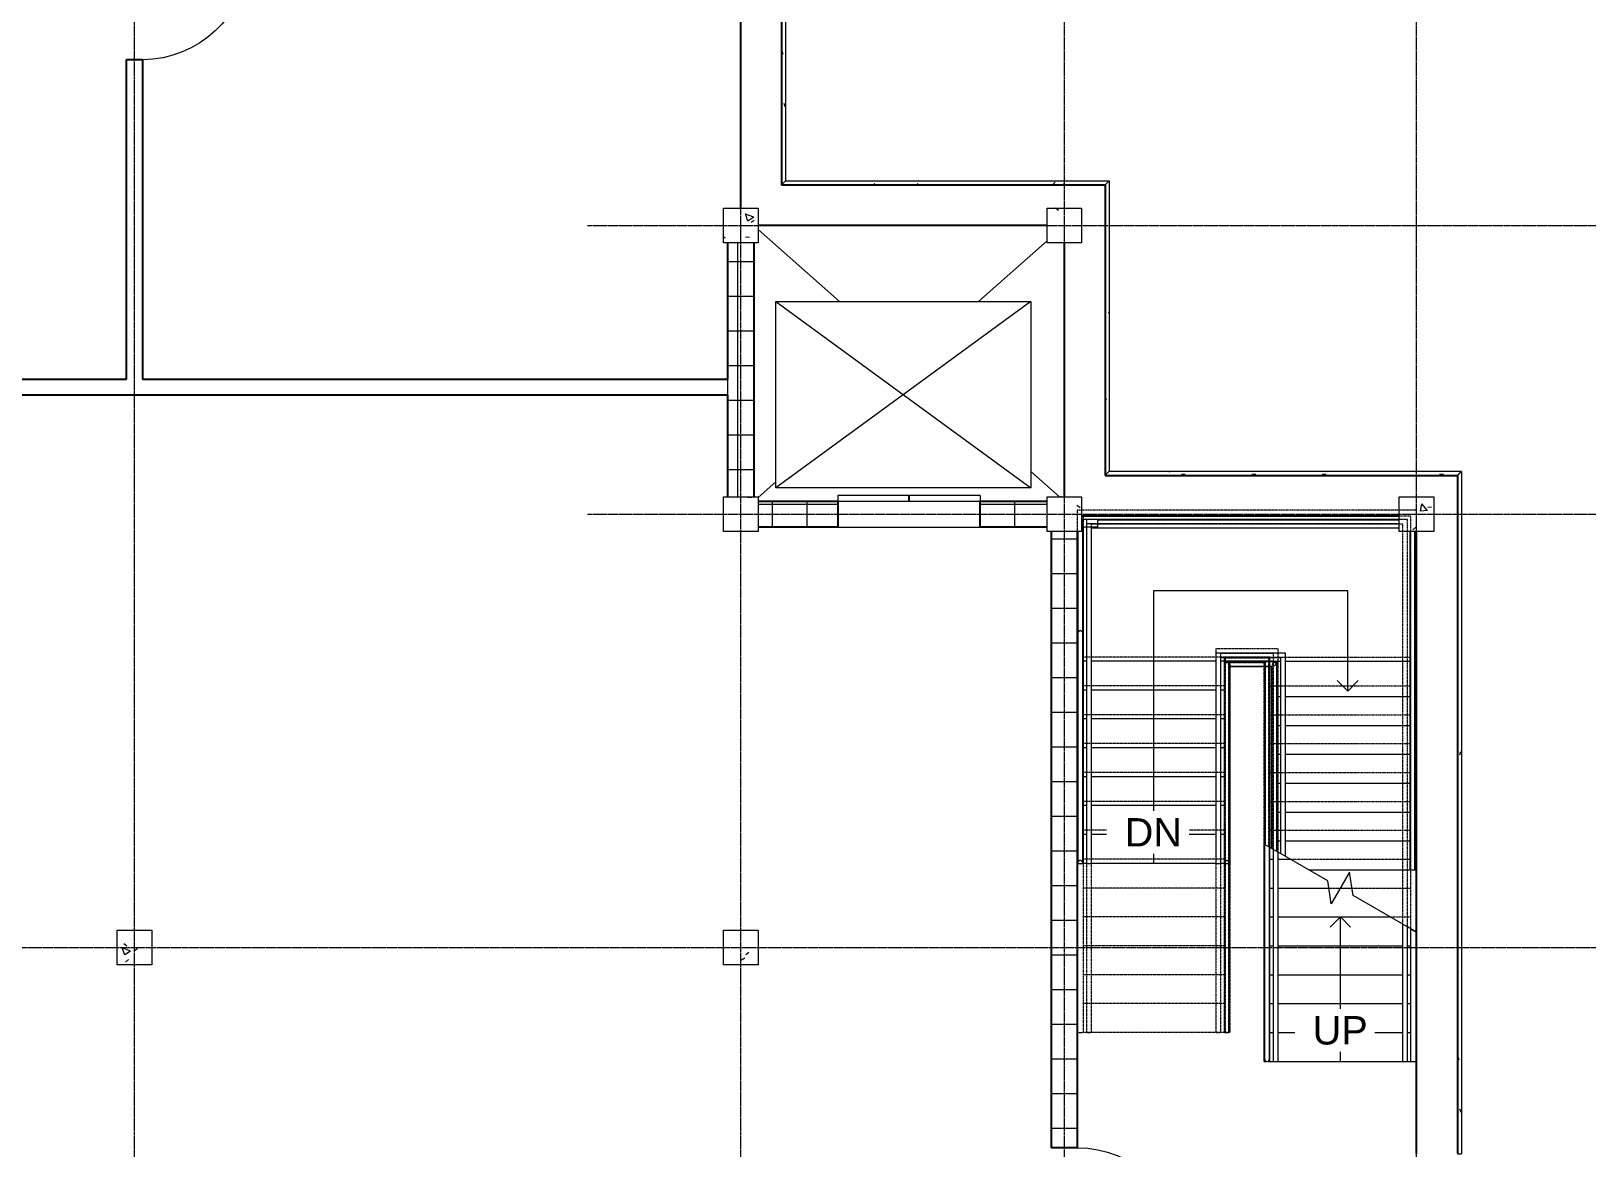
# Model space of a CAD drawing. Header units: millimetres. Extents: x 4481 to 58175, y 4067 to 28680.
# Drawn here: x 37556 to 51025, y 9727 to 19393 of the extents above; entities that cross this region are included whole.
import ezdxf

# ---------------------------------------------------------------- set-up
doc = ezdxf.new("R2010")
doc.units = ezdxf.units.MM
doc.linetypes.add('Grid Line', pattern=[22.225, 12.7, -3.175, 3.175, -3.175])
doc.linetypes.add('Overhead', pattern=[3.96875, 2.38125, -1.5875])
for name, color, linetype, lineweight in [('A-DOOR', 31, 'Continuous', 9), ('A-FLOR-HRAL', 11, 'Continuous', 9), ('A-FLOR-HRAL-MBND', 50, 'Overhead', 9), ('A-WALL', 113, 'Continuous', 9), ('A-WALL-PATT', 111, 'Continuous', 9), ('I-WALL', 2, 'Continuous', 9), ('Q-SPCQ', 91, 'Continuous', 9), ('S-COLS', 52, 'Continuous', 9), ('S-GRID', 1, 'Continuous', 9), ('S-STRS', 31, 'Continuous', 9), ('S-STRS-ANNO', 31, 'Continuous', 9), ('S-STRS-MBND', 31, 'Overhead', 9), ('S-STRS-TEXT', 31, 'Continuous', 9)]:
    doc.layers.add(name, color=color, linetype=linetype, lineweight=lineweight)
doc.styles.add('Arial', font='Arial.ttf', dxfattribs={"height": 245.883234})
pattern_1 = [(0, (-527.51, 0), (502.165, 203.2), [20.714, -355.91, 20.714, -355.91, -2008.66]), (0, (-527.51, 0), (502.165, 203.2), [-753.248, 20.714, -732.534, 20.714, -355.91, -878.789]), (0, (-527.51, 0), (502.165, 203.2), [-1883.12, 20.714, -230.368, 20.714, -606.992]), (109.631, (-339.2, 101.6), (-359.802, 602.307), [30.828, -529.68, -3549.89]), (109.631, (-339.2, 101.6), (-359.802, 602.307), [-560.51, 30.828, -529.68, -2989.382]), (109.631, (-339.2, 101.6), (-359.802, 602.307), [-1121.018, 30.828, -1090.19, -1868.364]), (109.631, (-339.2, 101.6), (-359.802, 602.307), [-2242.037, 30.828, -529.68, -1307.855]), (109.631, (-339.2, 101.6), (-359.802, 602.307), [-2802.546, 30.828, -342.845, -934.182]), (109.631, (-339.2, 101.6), (-359.802, 602.307), [-3176.22, 30.828, -903.354]), (250.369, (-276.43, 508), (-142.3562, -805.5062), [30.828, -529.68, -3549.89]), (250.369, (-276.43, 508), (-142.3562, -805.5062), [-560.51, 30.828, -529.68, -2989.382]), (250.369, (-276.43, 508), (-142.3562, -805.5062), [-1121.018, 30.828, -1090.19, -1868.364]), (250.369, (-276.43, 508), (-142.3562, -805.5062), [-2242.037, 30.828, -529.68, -1307.855]), (250.369, (-276.43, 508), (-142.3562, -805.5062), [-2802.546, 30.828, -342.845, -934.182]), (250.369, (-276.43, 508), (-142.3562, -805.5062), [-3176.22, 30.828, -903.354])]
pattern_2 = [(0, (49973.3, 8098.07), (0, 300), []), (90, (49973.3, 8098.07), (-300, 2e-14), [])]

# ---------------------------------------------------------------- blocks, each defined once
blk = doc.blocks.new('M_Concrete-Square-Column - 300 x 300mm-137764-1st Floor Dimensioned Plan')
at = {"layer": 'S-COLS'}
h = blk.add_hatch(dxfattribs=at)
h.set_pattern_fill('FP_1', color=256, style=0, pattern_type=2)
h.set_pattern_definition([(230, (352.4, 7114.2), (-728.737, 63.756), [76.2, -838.2]), (175, (352.4, 7114.2), (140.97, -764.23), [60.96, -670.56]), (280.451, (291.7, 7119.54), (-587.77, -700.47), [64.76, -712.36]), (226.184, (352.4, 6911), (-1084.32, 168.17), [114.3, -1257.3]), (276.636, (262.1, 6925), (-949.61, -989.71), [97.14, -1068.54]), (171.184, (352.4, 6911), (-949.62, -989.7), [91.44, -1005.84]), (201, (250.8, 6961.8), (-606.46, 409.06), [76.2, -838.2]), (146, (250.8, 6961.8), (-247.21, -736.75), [60.96, -670.56]), (251.451, (200.3, 6995.9), (-853.67, -327.685), [64.76, -712.36]), (217.5, (352.43, 7114.23), (-12.355, -338.22), [33.528, -628.904, 33.528, -647.192, -673.1]), (217.5, (352.43, 7114.23), (-12.355, -338.22), [-1343.152, 33.528, -639.572]), (187.5, (352.43, 7114.23), (-267.279, -400.722), [33.528, -354.584, 33.528, -613.664, -256.54]), (187.5, (352.43, 7114.23), (-267.279, -400.722), [-1035.304, 33.528, -223.012]), (147.5, (579, 7114.23), (-542.363, 22.915), [33.528, -220.472, 33.528, -758.952, -1051.56]), (147.5, (579, 7114.23), (-542.363, 22.915), [-1046.48, 33.53, -1018.03]), (137.5, (680.6, 7114.23), (-592.517, -101.707), [33.528, -296.672, 33.528, -492.76, -746.76]), (137.5, (680.6, 7114.23), (-592.517, -101.707), [-856.49, 33.53, -713.23])])
h.paths.add_polyline_path([(-4, 150), (-150, 150), (-150, -150), (150, -150), (150, 150)], flags=0)
for p, q in [((150, 150), (-150, 150)), ((-150, 150), (-150, -150)), ((150, -150), (150, 150)), ((-150, -150), (150, -150))]:
    blk.add_line(p, q, dxfattribs=at)
blk = doc.blocks.new('M_Concrete-Square-Column - 300 x 300mm-V2-1st Floor Dimensioned Plan')
at = {"layer": 'S-COLS'}
h = blk.add_hatch(dxfattribs=at)
h.set_pattern_fill('FP_3', color=256, style=0, pattern_type=2)
h.set_pattern_definition([(230, (3402.4, 9614.2), (-728.737, 63.756), [76.2, -838.2]), (175, (3402.4, 9614.2), (140.97, -764.23), [60.96, -670.56]), (280.451, (3341.7, 9619.54), (-587.77, -700.467), [64.76, -712.36]), (226.184, (3402.4, 9411), (-1084.32, 168.17), [114.3, -1257.3]), (276.636, (3312.1, 9425), (-949.61, -989.71), [97.14, -1068.54]), (171.184, (3402.4, 9411), (-949.62, -989.7), [91.44, -1005.84]), (201, (3300.8, 9461.8), (-606.458, 409.06), [76.2, -838.2]), (146, (3300.8, 9461.8), (-247.21, -736.753), [60.96, -670.56]), (251.451, (3250.3, 9495.9), (-853.67, -327.685), [64.76, -712.36]), (217.5, (3402.43, 9614.23), (-12.355, -338.22), [33.528, -628.904, 33.528, -647.192, -673.1]), (217.5, (3402.43, 9614.23), (-12.355, -338.22), [-1343.152, 33.528, -639.572]), (187.5, (3402.43, 9614.23), (-267.279, -400.722), [33.528, -354.584, 33.528, -613.664, -256.54]), (187.5, (3402.43, 9614.23), (-267.279, -400.722), [-1035.304, 33.528, -223.012]), (147.5, (3629, 9614.23), (-542.363, 22.915), [33.528, -220.472, 33.528, -758.952, -1051.56]), (147.5, (3629, 9614.23), (-542.363, 22.915), [-1046.48, 33.528, -1018.032]), (137.5, (3730.6, 9614.23), (-592.517, -101.707), [33.528, -296.672, 33.528, -492.76, -746.76]), (137.5, (3730.6, 9614.23), (-592.517, -101.707), [-856.49, 33.53, -713.23])])
h.paths.add_polyline_path([(150, 150), (-150, 150), (-150, -150), (150, -150)], flags=0)
for p, q in [((150, 150), (-150, 150)), ((-150, 150), (-150, -150)), ((150, -150), (150, 150)), ((-150, -150), (150, -150))]:
    blk.add_line(p, q, dxfattribs=at)
blk = doc.blocks.new('M_Concrete-Square-Column - 300 x 300mm-V3-1st Floor Dimensioned Plan')
at = {"layer": 'S-COLS'}
h = blk.add_hatch(dxfattribs=at)
h.set_pattern_fill('FP_4', color=256, style=0, pattern_type=2)
h.set_pattern_definition([(230, (3402.4, 7114.2), (-728.737, 63.756), [76.2, -838.2]), (175, (3402.4, 7114.2), (140.97, -764.23), [60.96, -670.56]), (280.451, (3341.7, 7119.54), (-587.77, -700.467), [64.76, -712.36]), (226.184, (3402.4, 6911), (-1084.32, 168.17), [114.3, -1257.3]), (276.636, (3312.1, 6925), (-949.61, -989.71), [97.14, -1068.54]), (171.184, (3402.4, 6911), (-949.62, -989.7), [91.44, -1005.84]), (201, (3300.8, 6961.8), (-606.46, 409.06), [76.2, -838.2]), (146, (3300.8, 6961.8), (-247.21, -736.75), [60.96, -670.56]), (251.451, (3250.3, 6995.9), (-853.67, -327.685), [64.76, -712.36]), (217.5, (3402.43, 7114.23), (-12.355, -338.22), [33.528, -628.904, 33.528, -647.192, -673.1]), (217.5, (3402.43, 7114.23), (-12.355, -338.22), [-1343.152, 33.528, -639.572]), (187.5, (3402.43, 7114.23), (-267.279, -400.722), [33.528, -354.584, 33.528, -613.664, -256.54]), (187.5, (3402.43, 7114.23), (-267.279, -400.722), [-1035.304, 33.528, -223.012]), (147.5, (3629, 7114.23), (-542.363, 22.915), [33.528, -220.472, 33.528, -758.952, -1051.56]), (147.5, (3629, 7114.23), (-542.363, 22.915), [-1046.48, 33.528, -1018.032]), (137.5, (3730.6, 7114.23), (-592.517, -101.707), [33.528, -296.672, 33.528, -492.76, -746.76]), (137.5, (3730.6, 7114.23), (-592.517, -101.707), [-856.49, 33.53, -713.23])])
h.paths.add_polyline_path([(150, 150), (-150, 150), (-150, -150), (150, -150), (150, -28)], flags=0)
for p, q in [((150, 150), (-150, 150)), ((-150, 150), (-150, -150)), ((150, -150), (150, 150)), ((-150, -150), (150, -150))]:
    blk.add_line(p, q, dxfattribs=at)
blk = doc.blocks.new('M_Concrete-Square-Column - 300 x 300mm-V6-1st Floor Dimensioned Plan')
at = {"layer": 'S-COLS'}
h = blk.add_hatch(dxfattribs=at)
h.set_pattern_fill('FP_7', color=256, style=0, pattern_type=2)
h.set_pattern_definition([(230, (6202.4, 9614.2), (-728.737, 63.756), [76.2, -838.2]), (175, (6202.4, 9614.2), (140.97, -764.23), [60.96, -670.56]), (280.451, (6141.7, 9619.54), (-587.77, -700.467), [64.76, -712.36]), (226.184, (6202.4, 9411), (-1084.316, 168.17), [114.3, -1257.3]), (276.636, (6112.1, 9425), (-949.61, -989.71), [97.14, -1068.54]), (171.184, (6202.4, 9411), (-949.62, -989.7), [91.44, -1005.84]), (201, (6100.8, 9461.8), (-606.458, 409.06), [76.2, -838.2]), (146, (6100.8, 9461.8), (-247.21, -736.753), [60.96, -670.56]), (251.451, (6050.3, 9495.9), (-853.67, -327.685), [64.76, -712.36]), (217.5, (6202.43, 9614.23), (-12.3547, -338.22), [33.528, -628.904, 33.528, -647.192, -673.1]), (217.5, (6202.43, 9614.23), (-12.3547, -338.22), [-1343.152, 33.528, -639.572]), (187.5, (6202.43, 9614.23), (-267.279, -400.722), [33.528, -354.584, 33.528, -613.664, -256.54]), (187.5, (6202.43, 9614.23), (-267.279, -400.722), [-1035.304, 33.528, -223.012]), (147.5, (6429, 9614.23), (-542.3633, 22.9153), [33.528, -220.472, 33.528, -758.952, -1051.56]), (147.5, (6429, 9614.23), (-542.3633, 22.9153), [-1046.48, 33.528, -1018.032]), (137.5, (6530.6, 9614.23), (-592.517, -101.707), [33.528, -296.672, 33.528, -492.76, -746.76]), (137.5, (6530.6, 9614.23), (-592.517, -101.707), [-856.488, 33.528, -713.232])])
h.paths.add_polyline_path([(150, 150), (-150, 150), (-150, -150), (150, -150)], flags=0)
for p, q in [((150, 150), (-150, 150)), ((-150, 150), (-150, -150)), ((150, -150), (150, 150)), ((-150, -150), (150, -150))]:
    blk.add_line(p, q, dxfattribs=at)
blk = doc.blocks.new('M_Concrete-Square-Column - 300 x 300mm-V7-1st Floor Dimensioned Plan')
at = {"layer": 'S-COLS'}
h = blk.add_hatch(dxfattribs=at)
h.set_pattern_fill('FP_8', color=256, style=0, pattern_type=2)
h.set_pattern_definition([(230, (6202.4, 7114.2), (-728.737, 63.756), [76.2, -838.2]), (175, (6202.4, 7114.2), (140.97, -764.23), [60.96, -670.56]), (280.451, (6141.7, 7119.54), (-587.77, -700.467), [64.76, -712.36]), (226.184, (6202.4, 6911), (-1084.32, 168.17), [114.3, -1257.3]), (276.636, (6112.1, 6925), (-949.61, -989.71), [97.14, -1068.54]), (171.184, (6202.4, 6911), (-949.62, -989.7), [91.44, -1005.84]), (201, (6100.8, 6961.8), (-606.458, 409.06), [76.2, -838.2]), (146, (6100.8, 6961.8), (-247.21, -736.75), [60.96, -670.56]), (251.451, (6050.3, 6995.9), (-853.67, -327.685), [64.76, -712.36]), (217.5, (6202.43, 7114.23), (-12.355, -338.22), [33.528, -628.904, 33.528, -647.192, -673.1]), (217.5, (6202.43, 7114.23), (-12.355, -338.22), [-1343.152, 33.528, -639.572]), (187.5, (6202.43, 7114.23), (-267.279, -400.722), [33.528, -354.584, 33.528, -613.664, -256.54]), (187.5, (6202.43, 7114.23), (-267.279, -400.722), [-1035.304, 33.528, -223.012]), (147.5, (6429, 7114.23), (-542.363, 22.915), [33.528, -220.472, 33.528, -758.952, -1051.56]), (147.5, (6429, 7114.23), (-542.363, 22.915), [-1046.48, 33.528, -1018.032]), (137.5, (6530.6, 7114.23), (-592.517, -101.707), [33.528, -296.672, 33.528, -492.76, -746.76]), (137.5, (6530.6, 7114.23), (-592.517, -101.707), [-856.49, 33.53, -713.23])])
h.paths.add_polyline_path([(150, 150), (-150, 150), (-150, -150), (150, -150)], flags=0)
for p, q in [((150, 150), (-150, 150)), ((-150, 150), (-150, -150)), ((150, -150), (150, 150)), ((-150, -150), (150, -150))]:
    blk.add_line(p, q, dxfattribs=at)
blk = doc.blocks.new('M_Concrete-Square-Column - 300 x 300mm-V8-1st Floor Dimensioned Plan')
at = {"layer": 'S-COLS'}
h = blk.add_hatch(dxfattribs=at)
h.set_pattern_fill('FP_9', color=256, style=0, pattern_type=2)
h.set_pattern_definition([(230, (6202.4, 3364.2), (-728.737, 63.756), [76.2, -838.2]), (175, (6202.4, 3364.2), (140.97, -764.23), [60.96, -670.56]), (280.451, (6141.7, 3369.54), (-587.77, -700.47), [64.76, -712.36]), (226.184, (6202.4, 3161), (-1084.32, 168.17), [114.3, -1257.3]), (276.636, (6112.1, 3175), (-949.61, -989.71), [97.14, -1068.54]), (171.184, (6202.4, 3161), (-949.62, -989.7), [91.44, -1005.84]), (201, (6100.8, 3211.8), (-606.46, 409.06), [76.2, -838.2]), (146, (6100.8, 3211.8), (-247.21, -736.75), [60.96, -670.56]), (251.451, (6050.3, 3245.9), (-853.67, -327.685), [64.76, -712.36]), (217.5, (6202.43, 3364.22), (-12.355, -338.22), [33.528, -628.904, 33.528, -647.192, -673.1]), (217.5, (6202.43, 3364.22), (-12.355, -338.22), [-1343.152, 33.528, -639.572]), (187.5, (6202.43, 3364.22), (-267.279, -400.722), [33.528, -354.584, 33.528, -613.664, -256.54]), (187.5, (6202.43, 3364.22), (-267.279, -400.722), [-1035.304, 33.528, -223.012]), (147.5, (6429, 3364.22), (-542.363, 22.915), [33.528, -220.472, 33.528, -758.952, -1051.56]), (147.5, (6429, 3364.22), (-542.363, 22.915), [-1046.48, 33.528, -1018.032]), (137.5, (6530.6, 3364.22), (-592.517, -101.707), [33.528, -296.672, 33.528, -492.76, -746.76]), (137.5, (6530.6, 3364.22), (-592.517, -101.707), [-856.49, 33.53, -713.23])])
h.paths.add_polyline_path([(150, 150), (-150, 150), (-150, -150), (150, -150)], flags=0)
for p, q in [((150, 150), (-150, 150)), ((-150, 150), (-150, -150)), ((150, -150), (150, 150)), ((-150, -150), (150, -150))]:
    blk.add_line(p, q, dxfattribs=at)
blk = doc.blocks.new('M_Concrete-Square-Column - 300 x 300mm-V11-1st Floor Dimensioned Plan')
at = {"layer": 'S-COLS'}
h = blk.add_hatch(dxfattribs=at)
h.set_pattern_fill('FP_12', color=256, style=0, pattern_type=2)
h.set_pattern_definition([(230, (11452.4, 3364.2), (-728.737, 63.756), [76.2, -838.2]), (175, (11452.4, 3364.2), (140.97, -764.228), [60.96, -670.56]), (280.451, (11391.7, 3369.54), (-587.77, -700.467), [64.76, -712.36]), (226.184, (11452.4, 3161), (-1084.316, 168.17), [114.3, -1257.3]), (276.636, (11362.1, 3175), (-949.61, -989.71), [97.14, -1068.54]), (171.184, (11452.4, 3161), (-949.62, -989.7), [91.44, -1005.84]), (201, (11350.8, 3211.8), (-606.458, 409.06), [76.2, -838.2]), (146, (11350.8, 3211.8), (-247.21, -736.753), [60.96, -670.56]), (251.451, (11300.3, 3245.9), (-853.67, -327.685), [64.76, -712.36]), (217.5, (11452.42, 3364.22), (-12.3547, -338.22), [33.528, -628.904, 33.528, -647.192, -673.1]), (217.5, (11452.42, 3364.22), (-12.3547, -338.22), [-1343.152, 33.528, -639.572]), (187.5, (11452.42, 3364.22), (-267.279, -400.722), [33.528, -354.584, 33.528, -870.204]), (187.5, (11452.42, 3364.22), (-267.279, -400.722), [-421.64, -613.664, 33.528, -223.012]), (147.5, (11679, 3364.22), (-542.3633, 22.9153), [33.528, -220.472, 33.528, -1810.512]), (147.5, (11679, 3364.22), (-542.3633, 22.9153), [-287.528, -758.952, 33.528, -1018.032]), (137.5, (11780.6, 3364.22), (-592.517, -101.707), [33.528, -296.672, 33.528, -492.76, -746.76]), (137.5, (11780.6, 3364.22), (-592.517, -101.707), [-856.488, 33.528, -713.232])])
h.paths.add_polyline_path([(150, 150), (-150, 150), (-150, -150), (150, -150)], flags=0)
for p, q in [((150, 150), (-150, 150)), ((-150, 150), (-150, -150)), ((150, -150), (150, 150)), ((-150, -150), (150, -150))]:
    blk.add_line(p, q, dxfattribs=at)
blk = doc.blocks.new('Basic Wall _ Exterior - Brick and CMU on MTL_ Stud - ___-142494-1st Floor Dimensioned Plan')
at = {"layer": 'A-WALL-PATT'}
h = blk.add_hatch(dxfattribs=at)
h.set_pattern_fill('FP_31', color=256, style=0, pattern_type=2)
h.set_pattern_definition(pattern_1)
h.paths.add_polyline_path([(-35, 1579), (0, 1579), (0, 7450), (-35, 7485), (-35, 2530)], flags=0)
h = blk.add_hatch(dxfattribs=at)
h.set_pattern_fill('FP_31', color=256, style=0, pattern_type=2)
h.set_pattern_definition(pattern_1)
h.paths.add_polyline_path([(-35, -23), (0, 12), (0, 664), (-35, 664), (-35, 12)], flags=0)
at = {"layer": 'A-WALL'}
for p, q in [((-35, 7485), (0, 7450)), ((-35, 7485), (-35, 1579)), ((0, 1579), (-35, 1579)), ((-35, 664), (0, 664)), ((-35, 664), (-35, -23)), ((0, 12), (-35, -23))]:
    blk.add_line(p, q, dxfattribs=at)
blk = doc.blocks.new('Basic Wall _ Exterior - Brick and CMU on MTL_ Stud - ___-142500-1st Floor Dimensioned Plan')
at = {"layer": 'A-WALL-PATT'}
h = blk.add_hatch(dxfattribs=at)
h.set_pattern_fill('FP_32', color=256, style=0, pattern_type=2)
h.set_pattern_definition([(0, (0, 5134.1), (812.8, 125.541), [33.528, -576.072, 33.528, -576.072, -3251.2]), (0, (0, 5134.1), (812.8, 125.541), [-1219.2, 33.528, -1185.672, 33.528, -576.072, -1422.4]), (0, (0, 5134.1), (812.8, 125.541), [-3048, 33.528, -372.872, 33.528, -982.472]), (133.061, (304.8, 5196.87), (-582.379, 372.113), [24.553, -421.863, -2827.3]), (133.061, (304.8, 5196.87), (-582.379, 372.113), [-446.416, 24.553, -421.863, -2380.886]), (133.061, (304.8, 5196.87), (-582.379, 372.113), [-892.83, 24.553, -868.28, -1488.053]), (133.061, (304.8, 5196.87), (-582.379, 372.113), [-1785.664, 24.553, -421.863, -1041.637]), (133.061, (304.8, 5196.87), (-582.379, 372.113), [-2232.08, 24.553, -273.06, -744.027]), (133.061, (304.8, 5196.87), (-582.379, 372.113), [-2529.69, 24.553, -719.474]), (226.939, (406.4, 5447.95), (-230.427, -497.657), [24.553, -421.863, -2827.3]), (226.939, (406.4, 5447.95), (-230.427, -497.657), [-446.416, 24.553, -421.863, -2380.886]), (226.939, (406.4, 5447.95), (-230.427, -497.657), [-892.83, 24.553, -868.28, -1488.053]), (226.939, (406.4, 5447.95), (-230.427, -497.657), [-1785.664, 24.553, -421.863, -1041.637]), (226.939, (406.4, 5447.95), (-230.427, -497.657), [-2232.08, 24.553, -273.06, -744.027]), (226.939, (406.4, 5447.95), (-230.427, -497.657), [-2529.69, 24.553, -719.474])])
h.paths.add_polyline_path([(3050, 7450.45), (3015.075, 7485.375), (-34.925, 7485.375), (0, 7450.45), (3015.075, 7450.45)], flags=0)
at = {"layer": 'A-WALL'}
for p, q in [((0, 7450.45), (-34.925, 7485.375)), ((3015.075, 7485.375), (-34.925, 7485.375)), ((3015.075, 7485.375), (3050, 7450.45))]:
    blk.add_line(p, q, dxfattribs=at)
blk = doc.blocks.new('Basic Wall _ Exterior - Brick and CMU on MTL_ Stud - ___-142506-1st Floor Dimensioned Plan')
at = {"layer": 'A-WALL-PATT'}
h = blk.add_hatch(dxfattribs=at)
h.set_pattern_fill('FP_33', color=256, style=0, pattern_type=2)
h.set_pattern_definition([(0, (1358.3, 0), (502.165, 203.2), [20.714, -355.91, 20.714, -355.91, -2008.661]), (0, (1358.3, 0), (502.165, 203.2), [-753.248, 20.714, -732.534, 20.714, -355.91, -878.789]), (0, (1358.3, 0), (502.165, 203.2), [-1883.12, 20.714, -230.368, 20.714, -606.992]), (109.631, (1546.6, 101.6), (-359.802, 602.307), [30.828, -529.68, -3549.89]), (109.631, (1546.6, 101.6), (-359.802, 602.307), [-560.509, 30.828, -529.681, -2989.382]), (109.631, (1546.6, 101.6), (-359.802, 602.307), [-1121.018, 30.828, -1090.19, -1868.364]), (109.631, (1546.6, 101.6), (-359.802, 602.307), [-2242.037, 30.828, -529.681, -1307.855]), (109.631, (1546.6, 101.6), (-359.802, 602.307), [-2802.546, 30.828, -342.845, -934.182]), (109.631, (1546.6, 101.6), (-359.802, 602.307), [-3176.22, 30.828, -903.354]), (250.369, (1609.38, 508), (-142.3562, -805.5062), [30.828, -529.68, -3549.89]), (250.369, (1609.38, 508), (-142.3562, -805.5062), [-560.51, 30.828, -529.68, -2989.382]), (250.369, (1609.38, 508), (-142.3562, -805.5062), [-1121.018, 30.828, -1090.19, -1868.364]), (250.369, (1609.38, 508), (-142.3562, -805.5062), [-2242.037, 30.828, -529.68, -1307.855]), (250.369, (1609.38, 508), (-142.3562, -805.5062), [-2802.546, 30.828, -342.845, -934.182]), (250.369, (1609.38, 508), (-142.3562, -805.5062), [-3176.22, 30.828, -903.354])])
h.paths.add_polyline_path([(3050, 7450.45), (3050, 9965.05), (3015.075, 9999.975), (3015.075, 7485.375)], flags=0)
at = {"layer": 'A-WALL'}
for p, q in [((3015.075, 9999.975), (3050, 9965.05)), ((3015.075, 9999.975), (3015.075, 7485.375)), ((3050, 7450.45), (3015.075, 7485.375))]:
    blk.add_line(p, q, dxfattribs=at)
blk = doc.blocks.new('Basic Wall _ Exterior - Brick and CMU on MTL_ Stud - ___-142512-1st Floor Dimensioned Plan')
at = {"layer": 'A-WALL-PATT'}
h = blk.add_hatch(dxfattribs=at)
h.set_pattern_fill('FP_34', color=256, style=0, pattern_type=2)
h.set_pattern_definition([(0, (0, 6688.87), (812.8, 125.541), [33.528, -576.072, 33.528, -576.072, -3251.2]), (0, (0, 6688.87), (812.8, 125.541), [-1219.2, 33.528, -1185.672, 33.528, -576.072, -1422.4]), (0, (0, 6688.87), (812.8, 125.541), [-3048, 33.528, -372.872, 33.528, -982.472]), (133.061, (304.8, 6751.64), (-582.3793, 372.113), [24.553, -421.863, -2827.302]), (133.061, (304.8, 6751.64), (-582.3793, 372.113), [-446.416, 24.553, -421.863, -2380.886]), (133.061, (304.8, 6751.64), (-582.3793, 372.113), [-892.832, 24.553, -868.28, -1488.053]), (133.061, (304.8, 6751.64), (-582.3793, 372.113), [-1785.664, 24.553, -421.863, -1041.637]), (133.061, (304.8, 6751.64), (-582.3793, 372.113), [-2232.08, 24.553, -273.058, -744.027]), (133.061, (304.8, 6751.64), (-582.3793, 372.113), [-2529.69, 24.553, -719.474]), (226.939, (406.4, 7002.72), (-230.4273, -497.657), [24.553, -421.863, -2827.302]), (226.939, (406.4, 7002.72), (-230.4273, -497.657), [-446.416, 24.553, -421.863, -2380.886]), (226.939, (406.4, 7002.72), (-230.4273, -497.657), [-892.832, 24.553, -868.28, -1488.053]), (226.939, (406.4, 7002.72), (-230.4273, -497.657), [-1785.664, 24.553, -421.863, -1041.637]), (226.939, (406.4, 7002.72), (-230.4273, -497.657), [-2232.08, 24.553, -273.058, -744.027]), (226.939, (406.4, 7002.72), (-230.4273, -497.657), [-2529.69, 24.553, -719.474])])
h.paths.add_polyline_path([(3460, 9965), (5850, 9965), (5815, 10000), (3015, 10000), (3050, 9965), (3402, 9965)], flags=0)
at = {"layer": 'A-WALL'}
for p, q in [((3050, 9965), (3015, 10000)), ((5815, 10000), (3015, 10000)), ((5815, 10000), (5850, 9965))]:
    blk.add_line(p, q, dxfattribs=at)
blk = doc.blocks.new('Basic Wall _ Exterior - Brick and CMU on MTL_ Stud - ___-142518-1st Floor Dimensioned Plan')
at = {"layer": 'A-WALL-PATT'}
h = blk.add_hatch(dxfattribs=at)
h.set_pattern_fill('FP_35', color=256, style=0, pattern_type=2)
h.set_pattern_definition([(0, (3089.52, 0), (502.165, 203.2), [20.714, -355.91, 20.714, -355.91, -2008.661]), (0, (3089.52, 0), (502.165, 203.2), [-753.248, 20.714, -732.534, 20.714, -355.91, -878.789]), (0, (3089.52, 0), (502.165, 203.2), [-1883.12, 20.714, -230.368, 20.714, -606.992]), (109.631, (3277.84, 101.6), (-359.802, 602.3071), [30.828, -529.68, -3549.89]), (109.631, (3277.84, 101.6), (-359.802, 602.3071), [-560.509, 30.828, -529.681, -2989.382]), (109.631, (3277.84, 101.6), (-359.802, 602.3071), [-1121.018, 30.828, -1090.19, -1868.364]), (109.631, (3277.84, 101.6), (-359.802, 602.3071), [-2242.037, 30.828, -529.681, -1307.855]), (109.631, (3277.84, 101.6), (-359.802, 602.3071), [-2802.546, 30.828, -342.845, -934.182]), (109.631, (3277.84, 101.6), (-359.802, 602.3071), [-3176.22, 30.828, -903.354]), (250.369, (3340.61, 508), (-142.3562, -805.5062), [30.828, -529.68, -3549.89]), (250.369, (3340.61, 508), (-142.3562, -805.5062), [-560.509, 30.828, -529.681, -2989.382]), (250.369, (3340.61, 508), (-142.3562, -805.5062), [-1121.018, 30.828, -1090.19, -1868.364]), (250.369, (3340.61, 508), (-142.3562, -805.5062), [-2242.037, 30.828, -529.681, -1307.855]), (250.369, (3340.61, 508), (-142.3562, -805.5062), [-2802.546, 30.828, -342.845, -934.182]), (250.369, (3340.61, 508), (-142.3562, -805.5062), [-3176.22, 30.828, -903.354])])
h.paths.add_polyline_path([(5850, 9965.05), (5850, 12579.35), (5815.075, 12614.275), (5815.075, 9999.975)], flags=0)
at = {"layer": 'A-WALL'}
for p, q in [((5815.075, 12614.275), (5850, 12579.35)), ((5815.075, 12614.275), (5815.075, 9999.975)), ((5850, 9965.05), (5815.075, 9999.975))]:
    blk.add_line(p, q, dxfattribs=at)
blk = doc.blocks.new('M_Single-Flush - 0915 x 2134mm-145189-1st Floor Dimensioned Plan')
at = {"layer": 'A-DOOR', "lineweight": 18}
for p, q in [((406, -112), (406, -1028)), ((458, -112), (406, -112)), ((458, -112), (458, -1028)), ((458, -1028), (406, -1028))]:
    blk.add_line(p, q, dxfattribs=at)
at = {"layer": 'A-DOOR'}
blk.add_arc((458, -112), 917, 180, 266.8107, dxfattribs=at)
blk = doc.blocks.new('M_Single-Flush - 0915 x 2032mm-145493-1st Floor Dimensioned Plan')
at = {"layer": 'A-DOOR', "lineweight": 18}
for p, q in [((406, 69), (406, 985)), ((458, 985), (406, 985)), ((458, 69), (458, 985)), ((458, 69), (406, 69))]:
    blk.add_line(p, q, dxfattribs=at)
at = {"layer": 'A-DOOR'}
blk.add_arc((458, 69), 917, 93.1893, 180, dxfattribs=at)
blk = doc.blocks.new('M_Elevator-Electric - 1150kg-191145-1st Floor Dimensioned Plan')
at = {"layer": 'Q-SPCQ'}
for p, q in [((1112, 765), (-1097, -848)), ((-1097, 765), (1112, -848)), ((-1097, 765), (-1097, -848)), ((1112, 765), (-1097, 765)), ((1112, 765), (-1097, 765)), ((-1097, 765), (-1097, -848)), ((1112, -848), (1112, 765)), ((1112, -848), (1112, 765)), ((-1097, -848), (1112, -848)), ((-1097, -848), (1112, -848))]:
    blk.add_line(p, q, dxfattribs=at)
blk = doc.blocks.new('M_Elevator-Door-Center - 1220 x 2100mm-191982-1st Floor Dimensioned Plan')
at = {"layer": 'Q-SPCQ'}
for p, q in [((-715, 163), (-102, 163)), ((-715, 163), (-715, 112)), ((-102, 112), (-102, 163)), ((-96, 163), (517, 163)), ((-96, 112), (-96, 163)), ((517, 163), (517, 112)), ((-102, 112), (-715, 112)), ((517, 112), (-96, 112))]:
    blk.add_line(p, q, dxfattribs=at)
blk = doc.blocks.new('Railing - 30mm-212910-1st Floor Dimensioned Plan')
at = {"layer": 'A-FLOR-HRAL'}
blk.add_arc((0, 0), 15, 360, 180, dxfattribs=at)
blk = doc.blocks.new('Railing - Railing-210359-1st Floor Dimensioned Plan')
at = {"layer": 'A-FLOR-HRAL'}
for p, q in [((1592, 4213), (1552, 4190)), ((1552, 2378), (1552, 4190)), ((1592, 2378), (1592, 4213)), ((1667, 4256), (1627, 4233)), ((1627, 2378), (1627, 4233)), ((1667, 2378), (1667, 4256)), ((1592, 2378), (1552, 2378)), ((1639, 2378), (1627, 2378)), ((1667, 2378), (1656, 2378))]:
    blk.add_line(p, q, dxfattribs=at)
at = {"layer": 'A-FLOR-HRAL-MBND'}
for p, q in [((1552, 5948), (2090, 5948)), ((1552, 5878), (1552, 5948)), ((2090, 5948), (2090, 2628)), ((1552, 4190), (1552, 5878)), ((1592, 5908), (2050, 5908)), ((1592, 4213), (1592, 5908)), ((1627, 5873), (2015, 5873)), ((1627, 4233), (1627, 5873)), ((1632, 5868), (2010, 5868)), ((1632, 4236), (1632, 5868)), ((1632, 5868), (2010, 5868)), ((1632, 4236), (1632, 5868)), ((1632, 5868), (2010, 5868)), ((1632, 4236), (1632, 5868)), ((1632, 5868), (2010, 5868)), ((1632, 4236), (1632, 5868)), ((1632, 5868), (2010, 5868)), ((1632, 4236), (1632, 5868)), ((1632, 5868), (2010, 5868)), ((1632, 4236), (1632, 5868)), ((1662, 5838), (1980, 5838)), ((1662, 4253), (1662, 5838)), ((1662, 5838), (1980, 5838)), ((1662, 4253), (1662, 5838)), ((1662, 5838), (1980, 5838)), ((1662, 4253), (1662, 5838)), ((1662, 5838), (1980, 5838)), ((1662, 4253), (1662, 5838)), ((1662, 5838), (1980, 5838)), ((1662, 4253), (1662, 5838)), ((1662, 5838), (1980, 5838)), ((1662, 4253), (1662, 5838)), ((1667, 5833), (1975, 5833)), ((1667, 4256), (1667, 5833)), ((1975, 5833), (1975, 2628)), ((1980, 5838), (1980, 2628)), ((1980, 5838), (1980, 2628)), ((1980, 5838), (1980, 2628)), ((1980, 5838), (1980, 2628)), ((1980, 5838), (1980, 2628)), ((1980, 5838), (1980, 2628)), ((2010, 5868), (2010, 2628)), ((2010, 5868), (2010, 2628)), ((2010, 5868), (2010, 2628)), ((2010, 5868), (2010, 2628)), ((2010, 5868), (2010, 2628)), ((2010, 5868), (2010, 2628)), ((2015, 5873), (2015, 2628)), ((2050, 5908), (2050, 2628)), ((2015, 2628), (1975, 2628)), ((2010, 2628), (1980, 2628)), ((2010, 2628), (1980, 2628)), ((2010, 2628), (1980, 2628)), ((2010, 2628), (1980, 2628)), ((2010, 2628), (1980, 2628)), ((2010, 2628), (1980, 2628)), ((2090, 2628), (2050, 2628))]:
    blk.add_line(p, q, dxfattribs=at)
at = {"rotation": 180}
blk.add_blockref('Railing - 30mm-212910-1st Floor Dimensioned Plan', (1647, 2390), dxfattribs=at)
blk = doc.blocks.new('Railing - Railing-210363-1st Floor Dimensioned Plan')
at = {"layer": 'A-FLOR-HRAL'}
for p, q in [((472, 3566), (432, 3543)), ((432, 2378), (432, 3543)), ((472, 2378), (472, 3566)), ((472, 2378), (432, 2378))]:
    blk.add_line(p, q, dxfattribs=at)
at = {"layer": 'A-FLOR-HRAL-MBND'}
for p, q in [((432, 7068), (3210, 7068)), ((432, 5878), (432, 7068)), ((472, 7028), (3170, 7028)), ((472, 5878), (472, 7028)), ((3170, 7028), (3170, 6128)), ((3210, 7068), (3210, 6128)), ((3170, 6128), (3170, 2628)), ((3210, 6128), (3210, 2628)), ((432, 3543), (432, 5878)), ((472, 3566), (472, 5878)), ((3210, 2628), (3170, 2628))]:
    blk.add_line(p, q, dxfattribs=at)
blk = doc.blocks.new('Railing - 30mm-213818-1st Floor Dimensioned Plan')
at = {"layer": 'A-FLOR-HRAL'}
for start, end in [(360, 180), (233.848, 306.152)]:
    blk.add_arc((0, 0), 15, start, end, dxfattribs=at)
blk = doc.blocks.new('Railing - 30mm-213820-1st Floor Dimensioned Plan')
at = {"layer": 'A-FLOR-HRAL'}
for start, end in [(360, 180), (180, 360)]:
    blk.add_arc((0, 0), 15, start, end, dxfattribs=at)
blk = doc.blocks.new('Railing - 30mm-V30-1st Floor Dimensioned Plan')
at = {"layer": 'A-FLOR-HRAL'}
for start, end in [(360, 180), (180, 224.9184)]:
    blk.add_arc((0, 0), 15, start, end, dxfattribs=at)
blk = doc.blocks.new('Railing - Railing-213754-1st Floor Dimensioned Plan')
at = {"layer": 'A-FLOR-HRAL'}
for p, q in [((1489, 5912), (2090, 5912)), ((1489, 5842), (1489, 5912)), ((1489, 4153), (1489, 5842)), ((1529, 5872), (2050, 5872)), ((1529, 4176), (1529, 5872)), ((1564, 5837), (2015, 5837)), ((1564, 4196), (1564, 5837)), ((1604, 5797), (1975, 5797)), ((1604, 4219), (1604, 5797)), ((1975, 5797), (1975, 4092)), ((2015, 5837), (2015, 4092)), ((2050, 5872), (2050, 4092)), ((2090, 5912), (2090, 4092)), ((2015, 4092), (1975, 4092)), ((2090, 4092), (2050, 4092))]:
    blk.add_line(p, q, dxfattribs=at)
at = {"rotation": 90.00000000000014}
blk.add_blockref('Railing - 30mm-213820-1st Floor Dimensioned Plan', (1584, 5817), dxfattribs=at)
for name, p in [('Railing - 30mm-V30-1st Floor Dimensioned Plan', (1995, 5817)), ('Railing - 30mm-213818-1st Floor Dimensioned Plan', (1995, 4104))]:
    blk.add_blockref(name, p)
blk = doc.blocks.new('Railing - 30mm-213130-1st Floor Dimensioned Plan')
at = {"layer": 'A-FLOR-HRAL'}
blk.add_arc((0, 0), 15, 58.287, 121.713, dxfattribs=at)
blk = doc.blocks.new('Railing - 30mm-V31-1st Floor Dimensioned Plan')
at = {"layer": 'A-FLOR-HRAL'}
blk.add_arc((0, 0), 15, 360, 180, dxfattribs=at)
blk = doc.blocks.new('Railing - Railing-213758-1st Floor Dimensioned Plan')
at = {"layer": 'A-FLOR-HRAL'}
for p, q in [((502, 7067), (3245, 7067)), ((502, 7032), (3210, 7032)), ((3210, 7032), (3210, 6092)), ((3245, 7067), (3245, 6092)), ((369, 5842), (369, 6964)), ((409, 5842), (409, 6964)), ((502, 6992), (3170, 6992)), ((3170, 6992), (3170, 6092)), ((3285, 6964), (3285, 6092)), ((3170, 6092), (3170, 4092)), ((3210, 6092), (3210, 4092)), ((3245, 6092), (3245, 4092)), ((3285, 6092), (3285, 4092)), ((369, 4036), (369, 5842)), ((409, 4036), (409, 5842)), ((3210, 4092), (3170, 4092)), ((3285, 4092), (3245, 4092)), ((409, 4036), (369, 4036))]:
    blk.add_line(p, q, dxfattribs=at)
at = {"extrusion": (0, 0, -1), "zscale": -1, "rotation": 270.0000000000001}
blk.add_blockref('Railing - 30mm-213130-1st Floor Dimensioned Plan', (-3265, 7087), dxfattribs=at)
at = {"extrusion": (0, 0, -1), "zscale": -1}
for name, p in [('Railing - 30mm-V31-1st Floor Dimensioned Plan', (-3265, 6092)), ('Railing - 30mm-213818-1st Floor Dimensioned Plan', (-3265, 4104))]:
    blk.add_blockref(name, p, dxfattribs=at)

msp = doc.modelspace()

# ---------------------------------------------------------------- hatches: boundary and pattern name
at = {"layer": 'A-WALL-PATT'}
h = msp.add_hatch(dxfattribs=at)
h.set_pattern_fill('FP_41', color=256, style=0, pattern_type=2)
h.set_pattern_definition(pattern_2)
h.paths.add_polyline_path([(43588.5, 15362.3), (43588.5, 17562.3), (43813.5, 17562.3), (43813.5, 15362.3), (43804.3, 15362.3)], flags=0)
h = msp.add_hatch(dxfattribs=at)
h.set_pattern_fill('FP_41', color=256, style=0, pattern_type=2)
h.set_pattern_definition(pattern_2)
h.paths.add_polyline_path([(44540.9, 15099.8), (43851, 15099.8), (43851, 15324.8), (44540.9, 15324.8)], flags=0)
h.paths.add_polyline_path([(45773.6, 15099.8), (45773.6, 15324.8), (46351, 15324.8), (46351, 15099.8), (46281.4, 15099.8)], flags=0)
h = msp.add_hatch(dxfattribs=at)
h.set_pattern_fill('FP_41', color=256, style=0, pattern_type=2)
h.set_pattern_definition(pattern_2)
h.paths.add_polyline_path([(46388.5, 8612.3), (46388.5, 8812.3), (46613.5, 8812.3), (46613.5, 8612.3)], flags=0)
h.paths.add_polyline_path([(46388.5, 9727.3), (46388.5, 15062.3), (46613.5, 15062.3), (46613.5, 9727.3)], flags=0)

# ---------------------------------------------------------------- linework, layer by layer
at = {"lineweight": 9}
for p, q in [((43851, 17677.4), (44555.5, 17052)), ((46351, 17577.5), (45759.1, 17052)), ((44002.4, 15492.5), (43851, 15358.1)), ((46212.2, 15581.2), (46458.8, 15362.3))]:
    msp.add_line(p, q, dxfattribs=at)
at = {"layer": 'A-WALL', "lineweight": 25}
for p, q in [((44053.4, 20677.4), (44053.4, 18063.1)), ((43701, 17862.3), (43701, 20162.3)), ((44053.4, 18063.1), (46853.4, 18063.1)), ((46853.4, 18063.1), (46853.4, 15548.5)), ((46351, 17710.7), (43851, 17710.7)), ((43588.5, 16381.5), (43588.5, 17562.3)), ((43813.5, 17562.3), (43813.5, 15362.3)), ((46501, 15362.3), (46501, 17562.3)), ((43588.5, 15362.3), (43588.5, 16243)), ((46853.4, 15548.5), (49903.4, 15548.5)), ((49903.4, 15548.5), (49903.4, 9677.3)), ((43851, 15324.8), (44540.9, 15324.8)), ((44540.9, 15324.8), (44540.9, 15099.8)), ((45773.6, 15324.8), (46351, 15324.8)), ((45773.6, 15099.8), (45773.6, 15324.8)), ((44540.9, 15099.8), (43851, 15099.8)), ((46351, 15099.8), (45773.6, 15099.8)), ((49401, 15196.1), (46651, 15196.1)), ((46388.5, 9727.3), (46388.5, 15062.3)), ((46613.5, 15062.3), (46613.5, 9727.3)), ((49551, 9677.3), (49551, 15062.3)), ((46613.5, 9727.3), (46388.5, 9727.3))]:
    msp.add_line(p, q, dxfattribs=at)
at = {"layer": 'A-WALL'}
for p, q in [((43588.5, 16243), (43588.5, 16381.5)), ((45160.4, 15324.8), (45154.1, 15324.8)), ((44540.9, 15099.8), (45773.6, 15099.8)), ((46789.7, 15099.8), (46658.5, 15099.8)), ((46789.7, 15099.8), (46789.7, 15164.8))]:
    msp.add_line(p, q, dxfattribs=at)
at = {"layer": 'I-WALL', "lineweight": 25}
for p, q in [((38381.8, 16381.5), (38381.8, 19147.3)), ((38381.8, 19147.3), (38520.3, 19147.3)), ((38520.3, 19147.3), (38520.3, 16381.5)), ((33270.3, 16381.5), (38381.8, 16381.5)), ((38520.3, 16381.5), (43588.5, 16381.5)), ((43588.5, 16243), (33131.8, 16243))]:
    msp.add_line(p, q, dxfattribs=at)
at = {"layer": 'S-GRID', "linetype": 'Grid Line'}
for p, q in [((38451, 4066.9), (38451, 27379.7)), ((43701, 4066.9), (43701, 27379.7)), ((46501, 4066.9), (46501, 27379.7)), ((49551, 4066.9), (49551, 27379.7)), ((42373.3, 17712.3), (56874.6, 17712.3)), ((42373.3, 15212.3), (56874.6, 15212.3)), ((4480.5, 11462.3), (56874.6, 11462.3))]:
    msp.add_line(p, q, dxfattribs=at)
at = {"layer": 'S-STRS'}
for p, q in [((46663.5, 15099.8), (46663.5, 14211.7)), ((49401, 15159.8), (46789.7, 15159.8)), ((46663.5, 14211.7), (46663.5, 12189.8)), ((46693.5, 13939.8), (46663.5, 13939.8)), ((47813.5, 13939.8), (46733.5, 13939.8)), ((47883.5, 13939.8), (47853.5, 13939.8)), ((47933.5, 13939.8), (47883.5, 13939.8)), ((47883.5, 13939.8), (47883.5, 12189.8)), ((48294.7, 13939.8), (47933.5, 13939.8)), ((47933.5, 13939.8), (47933.5, 13934.8)), ((47933.5, 13894.8), (47933.5, 12189.8)), ((48294.7, 13889.8), (47933.5, 13889.8)), ((48294.7, 13939.8), (48344.7, 13939.8)), ((48294.7, 13934.8), (48294.7, 13939.8)), ((48294.7, 13934.8), (48294.7, 13939.8)), ((48294.7, 13889.8), (48294.7, 13894.8)), ((48294.7, 12320.3), (48294.7, 13889.8)), ((48344.7, 13939.8), (48344.7, 13922.2)), ((48344.7, 13939.8), (48374.7, 13939.8)), ((48344.7, 12291.5), (48344.7, 13922.2)), ((48414.7, 13939.8), (49494.7, 13939.8)), ((49534.7, 13939.8), (49551, 13939.8)), ((46693.5, 13689.8), (46663.5, 13689.8)), ((47813.5, 13689.8), (46733.5, 13689.8)), ((47883.5, 13689.8), (47853.5, 13689.8)), ((48344.7, 13633.8), (48374.7, 13633.8)), ((48414.7, 13633.8), (49494.7, 13633.8)), ((49534.7, 13633.8), (49551, 13633.8)), ((46693.5, 13439.8), (46663.5, 13439.8)), ((47813.5, 13439.8), (46733.5, 13439.8)), ((47883.5, 13439.8), (47853.5, 13439.8)), ((48344.7, 13383.8), (48374.7, 13383.8)), ((48414.7, 13383.8), (49494.7, 13383.8)), ((49534.7, 13383.8), (49551, 13383.8)), ((46693.5, 13189.8), (46663.5, 13189.8)), ((47813.5, 13189.8), (46733.5, 13189.8)), ((47883.5, 13189.8), (47853.5, 13189.8)), ((48344.7, 13133.8), (48374.7, 13133.8)), ((48414.7, 13133.8), (49494.7, 13133.8)), ((49534.7, 13133.8), (49551, 13133.8)), ((46693.5, 12939.8), (46663.5, 12939.8)), ((47813.5, 12939.8), (46733.5, 12939.8)), ((47883.5, 12939.8), (47853.5, 12939.8)), ((48344.7, 12883.8), (48374.7, 12883.8)), ((48414.7, 12883.8), (49494.7, 12883.8)), ((49534.7, 12883.8), (49551, 12883.8)), ((46693.5, 12689.8), (46663.5, 12689.8)), ((47813.5, 12689.8), (46733.5, 12689.8)), ((47883.5, 12689.8), (47853.5, 12689.8)), ((48344.7, 12633.8), (48374.7, 12633.8)), ((48414.7, 12633.8), (49494.7, 12633.8)), ((49534.7, 12633.8), (49551, 12633.8)), ((46693.5, 12439.8), (46663.5, 12439.8)), ((47813.5, 12439.8), (46733.5, 12439.8)), ((47883.5, 12439.8), (47853.5, 12439.8)), ((48236, 12354.2), (48231, 12357.1)), ((48231, 10476.1), (48231, 12357.1)), ((48231, 12357.1), (48236, 12354.2)), ((48281, 12328.2), (48276, 12331.1)), ((48276, 12331.1), (48281, 12328.2)), ((48311, 12310.9), (48281, 12328.2)), ((48281, 10476.1), (48281, 12328.2)), ((48344.7, 12383.8), (48374.7, 12383.8)), ((48781, 12039.6), (48351, 12287.8)), ((48414.7, 12383.8), (49494.7, 12383.8)), ((49534.7, 12383.8), (49551, 12383.8)), ((46613.5, 12189.8), (46618.5, 12189.8)), ((46658.5, 12189.8), (46663.5, 12189.8)), ((46693.5, 12189.8), (46663.5, 12189.8)), ((47813.5, 12189.8), (46733.5, 12189.8)), ((47883.5, 12189.8), (47853.5, 12189.8)), ((47883.5, 12189.8), (47888.5, 12189.8)), ((47928.5, 12189.8), (47933.5, 12189.8)), ((48281, 12226.1), (48311, 12226.1)), ((48351, 12226.1), (48458, 12226.1)), ((48617.9, 12133.8), (49494.7, 12133.8)), ((49534.7, 12133.8), (49551, 12133.8)), ((48811.7, 11838.6), (48781, 12039.6)), ((48970.4, 12113.6), (48811.7, 11838.6)), ((49001, 11912.6), (48970.4, 12113.6)), ((48281, 11976.1), (48311, 11976.1)), ((48351, 11976.1), (48790.7, 11976.1)), ((48891, 11976.1), (48991.3, 11976.1)), ((49431, 11664.4), (49001, 11912.6)), ((48281, 11726.1), (48311, 11726.1)), ((48351, 11726.1), (49324.1, 11726.1)), ((49501, 11624), (49471, 11641.3)), ((49551, 11595.1), (49501, 11624)), ((49501, 10476.1), (49501, 11624)), ((49501, 11624), (49551, 11595.1)), ((48281, 11476.1), (48311, 11476.1)), ((48351, 11476.1), (49431, 11476.1)), ((49471, 11476.1), (49501, 11476.1)), ((48281, 11226.1), (48311, 11226.1)), ((48351, 11226.1), (49431, 11226.1)), ((49471, 11226.1), (49501, 11226.1)), ((48281, 10976.1), (48311, 10976.1)), ((48351, 10976.1), (49431, 10976.1)), ((49471, 10976.1), (49501, 10976.1)), ((48281, 10726.1), (48311, 10726.1)), ((48351, 10726.1), (49431, 10726.1)), ((49471, 10726.1), (49501, 10726.1)), ((48231, 10476.1), (48236, 10476.1)), ((48276, 10476.1), (48281, 10476.1)), ((48281, 10476.1), (48311, 10476.1)), ((48351, 10476.1), (49431, 10476.1)), ((49471, 10476.1), (49501, 10476.1)), ((49501, 10476.1), (49551, 10476.1))]:
    msp.add_line(p, q, dxfattribs=at)
at = {"layer": 'S-STRS-ANNO'}
for p, q in [((47273.5, 14549.8), (47273.5, 13939.8)), ((48954.7, 14549.8), (47273.5, 14549.8)), ((48954.7, 13939.8), (48954.7, 14549.8)), ((47273.5, 13939.8), (47273.5, 12189.8)), ((48954.7, 13681.8), (48954.7, 13939.8)), ((48863.5, 13773), (48954.7, 13681.8)), ((49046, 13773), (48954.7, 13681.8)), ((48802.6, 11637.7), (48891, 11726.1)), ((48979.4, 11637.7), (48891, 11726.1)), ((48891, 10476.1), (48891, 11726.1))]:
    msp.add_line(p, q, dxfattribs=at)
at = {"layer": 'S-STRS-MBND'}
for p, q in [((46613.5, 15246.1), (46613.5, 13976.1)), ((49551, 15246.1), (46613.5, 15246.1)), ((49551, 13976.1), (49551, 15246.1)), ((46663.5, 15196.1), (46663.5, 13976.1)), ((49501, 15196.1), (46663.5, 15196.1)), ((46663.5, 15196.1), (46663.5, 13976.1)), ((49501, 15196.1), (46663.5, 15196.1)), ((49501, 13976.1), (49501, 15196.1)), ((49501, 13976.1), (49501, 15196.1)), ((46613.5, 13976.1), (46613.5, 10726.1)), ((47883.5, 13976.1), (46663.5, 13976.1)), ((46663.5, 13976.1), (46663.5, 10726.1)), ((46663.5, 13976.1), (46663.5, 10726.1)), ((47883.5, 13976.1), (47883.5, 10726.1)), ((48281, 13976.1), (47883.5, 13976.1)), ((47883.5, 13976.1), (47883.5, 10726.1)), ((48281, 13976.1), (47883.5, 13976.1)), ((47933.5, 13926.1), (47933.5, 10726.1)), ((48231, 13926.1), (47933.5, 13926.1)), ((48231, 12357.1), (48231, 13926.1)), ((48281, 13976.1), (49501, 13976.1)), ((48281, 12328.2), (48281, 13976.1)), ((48281, 12328.2), (48281, 13976.1)), ((49501, 11624), (49501, 13976.1)), ((49501, 11624), (49501, 13976.1)), ((49551, 11595.1), (49551, 13976.1)), ((47883.5, 13726.1), (46663.5, 13726.1)), ((48281, 13726.1), (49501, 13726.1)), ((47883.5, 13476.1), (46663.5, 13476.1)), ((48281, 13476.1), (49501, 13476.1)), ((47883.5, 13226.1), (46663.5, 13226.1)), ((48281, 13226.1), (49501, 13226.1)), ((47883.5, 12976.1), (46663.5, 12976.1)), ((48281, 12976.1), (49501, 12976.1)), ((47883.5, 12726.1), (46663.5, 12726.1)), ((48281, 12726.1), (49501, 12726.1)), ((47883.5, 12476.1), (46663.5, 12476.1)), ((48281, 12476.1), (49501, 12476.1)), ((47883.5, 12226.1), (46663.5, 12226.1)), ((48458, 12226.1), (49501, 12226.1)), ((47883.5, 11976.1), (46663.5, 11976.1)), ((48790.7, 11976.1), (48891, 11976.1)), ((48991.3, 11976.1), (49501, 11976.1)), ((47883.5, 11726.1), (46663.5, 11726.1)), ((49324.1, 11726.1), (49501, 11726.1)), ((47883.5, 11476.1), (46663.5, 11476.1)), ((47883.5, 11226.1), (46663.5, 11226.1)), ((47883.5, 10976.1), (46663.5, 10976.1)), ((46613.5, 10726.1), (46663.5, 10726.1)), ((47883.5, 10726.1), (46663.5, 10726.1)), ((47933.5, 10726.1), (47883.5, 10726.1))]:
    msp.add_line(p, q, dxfattribs=at)

# ---------------------------------------------------------------- block references
at = {"layer": 'A-DOOR', "xscale": -1}
for name, p, rotation in [('M_Single-Flush - 0915 x 2032mm-145493-1st Floor Dimensioned Plan', (38451, 19604.8), 270.0000000000001), ('M_Single-Flush - 0915 x 2134mm-145189-1st Floor Dimensioned Plan', (46501, 9269.8), 90.00000000000007)]:
    msp.add_blockref(name, p, dxfattribs=dict(at, rotation=rotation))
at = {"layer": 'A-FLOR-HRAL', "xscale": -1}
for name in ['Railing - Railing-213758-1st Floor Dimensioned Plan', 'Railing - Railing-210363-1st Floor Dimensioned Plan', 'Railing - Railing-210359-1st Floor Dimensioned Plan', 'Railing - Railing-213754-1st Floor Dimensioned Plan']:
    msp.add_blockref(name, (49903.4, 8098.1), dxfattribs=at)
at = {"layer": 'A-WALL', "xscale": -1}
for name in ['Basic Wall _ Exterior - Brick and CMU on MTL_ Stud - ___-142518-1st Floor Dimensioned Plan', 'Basic Wall _ Exterior - Brick and CMU on MTL_ Stud - ___-142512-1st Floor Dimensioned Plan', 'Basic Wall _ Exterior - Brick and CMU on MTL_ Stud - ___-142506-1st Floor Dimensioned Plan', 'Basic Wall _ Exterior - Brick and CMU on MTL_ Stud - ___-142500-1st Floor Dimensioned Plan', 'Basic Wall _ Exterior - Brick and CMU on MTL_ Stud - ___-142494-1st Floor Dimensioned Plan']:
    msp.add_blockref(name, (49903.4, 8098.1), dxfattribs=at)
at = {"layer": 'Q-SPCQ', "xscale": -1}
for name, p in [('M_Elevator-Electric - 1150kg-191145-1st Floor Dimensioned Plan', (45114.8, 16287.2)), ('M_Elevator-Door-Center - 1220 x 2100mm-191982-1st Floor Dimensioned Plan', (45058.1, 15212.3))]:
    msp.add_blockref(name, p, dxfattribs=at)
at = {"layer": 'S-COLS', "xscale": -1, "rotation": 180}
for name, p in [('M_Concrete-Square-Column - 300 x 300mm-V6-1st Floor Dimensioned Plan', (43701, 17712.3)), ('M_Concrete-Square-Column - 300 x 300mm-V2-1st Floor Dimensioned Plan', (46501, 17712.3)), ('M_Concrete-Square-Column - 300 x 300mm-V7-1st Floor Dimensioned Plan', (43701, 15212.3)), ('M_Concrete-Square-Column - 300 x 300mm-V3-1st Floor Dimensioned Plan', (46501, 15212.3)), ('M_Concrete-Square-Column - 300 x 300mm-137764-1st Floor Dimensioned Plan', (49551, 15212.3)), ('M_Concrete-Square-Column - 300 x 300mm-V11-1st Floor Dimensioned Plan', (38451, 11462.3)), ('M_Concrete-Square-Column - 300 x 300mm-V8-1st Floor Dimensioned Plan', (43701, 11462.3))]:
    msp.add_blockref(name, p, dxfattribs=at)

# ---------------------------------------------------------------- next in the draw order: texts
at = {"layer": 'S-STRS-TEXT', "char_height": 245.88, "attachment_point": 3, "line_spacing_factor": 0.938532, "style": 'Arial', "bg_fill": 3, "box_fill_scale": 1.25, "bg_fill_color": 0, "bg_fill_transparency": 0}
for s, insert, width in [('DN', (47519.7, 12581.8), 590.769), ('UP', (49127.6, 10868.1), 567.692)]:
    msp.add_mtext(s, dxfattribs=dict(at, insert=insert, width=width))

doc.saveas('drawing.dxf')
